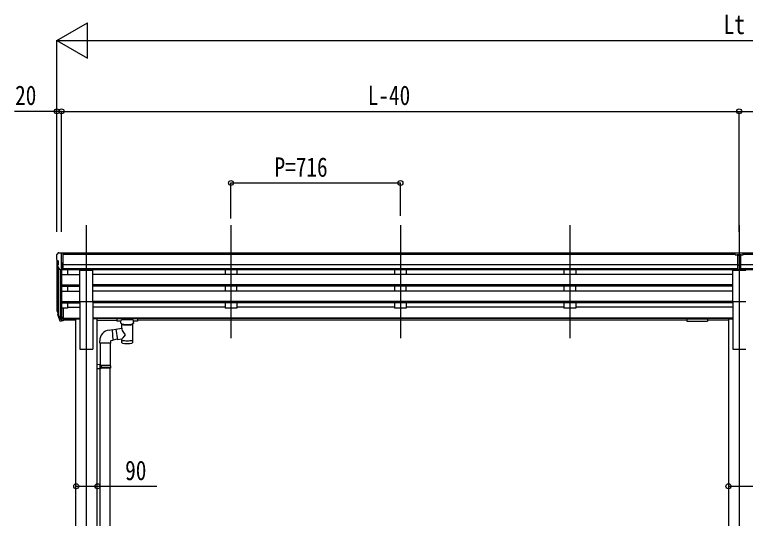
# Model space of a CAD drawing. Units: millimetres, scale not verified. Extents: x -10512 to 10512, y -7425 to 7425.
# Drawn here: x -4318 to -1230, y -2799 to -668 of the extents above; entities that cross this region are included whole.
import ezdxf
from ezdxf.enums import TextEntityAlignment as Align

# ---------------------------------------------------------------- set-up
doc = ezdxf.new("R2010")
doc.units = ezdxf.units.MM
doc.header["$LTSCALE"] = 30
for name, color, linetype in [('0-3_YKK_12', 2, 'Continuous'), ('0-4_YKK_13', 4, 'Continuous'), ('0-5_YKK_A1', 4, 'Continuous'), ('0-6_YKK_D', 6, 'Continuous')]:
    doc.layers.add(name, color=color, linetype=linetype)
doc.styles.add('ＭＳ ゴシック', font='')
doc.styles.get('ＭＳ ゴシック').set_extended_font_data('MS Gothic')

msp = doc.modelspace()

# ---------------------------------------------------------------- linework, layer by layer
at = {"layer": '0-3_YKK_12'}
for p, q in [((-4015.92, -1559.38), (-4015.92, -4733.79)), ((-3403.92, -1559.38), (-3403.92, -2036.9)), ((-2687.92, -1559.38), (-2687.92, -2036.9)), ((-1971.92, -1559.38), (-1971.92, -2036.9)), ((-1255.92, -1559.38), (-1255.92, -4733.79))]:
    msp.add_line(p, q, dxfattribs=at)
at = {"layer": '0-4_YKK_13'}
for p, q in [((-4141.92, -1685.14), (-4141.92, -1685.77)), ((-4135.01, -1676.34), (-4139.08, -1682.15)), ((-4131.92, -1675.77), (-4134.25, -1675.91)), ((-4131.92, -1675.77), (-4113.42, -1675.77)), ((-4119.92, -1748.76), (-4119.92, -1675.77)), ((-4113.42, -1675.77), (-4103.42, -1675.86)), ((-4113.42, -1747.76), (-4113.42, -1675.77)), ((-4103.42, -1677.37), (-4103.42, -1675.86)), ((-1272.42, -1683.81), (-1272.42, -1675.96)), ((-1272.42, -1683.81), (-1262.42, -1683.81)), ((-1255.92, -1684.62), (-1262.42, -1684.22)), ((-1262.42, -1685.81), (-1249.42, -1685.81)), ((-1249.42, -1684.28), (-1255.92, -1684.6)), ((-1249.42, -1747.43), (-1249.42, -1682.16)), ((-4139.39, -1706.95), (-4134.07, -1710.02)), ((-4133.92, -1710.28), (-4133.92, -1726.56)), ((-1262.42, -1727.33), (-1255.92, -1727.49)), ((-1255.92, -1727.49), (-1249.42, -1727.33)), ((-4127.54, -1746.94), (-4136.55, -1731.35)), ((-4119.92, -1748.76), (-4125.13, -1748.44)), ((-4113.42, -1747.76), (-4119.92, -1747.76)), ((-4043.42, -1881.22), (-4043.42, -1749.42)), ((-4043.42, -1749.42), (-3988.42, -1749.42)), ((-3988.42, -1881.22), (-3988.42, -1749.42)), ((-1283.42, -1881.22), (-1283.42, -1749.42)), ((-1283.42, -1749.42), (-1228.42, -1749.42)), ((-1262.42, -1746.37), (-1255.92, -1746.77)), ((-1255.92, -1746.77), (-1249.42, -1746.37)), ((-4043.42, -1881.22), (-3988.42, -1881.22)), ((-1283.42, -1881.22), (-1228.42, -1881.22)), ((-4119.92, -1909.49), (-4119.92, -1964.27)), ((-4113.42, -1909.49), (-4119.92, -1909.49)), ((-4113.42, -1909.49), (-4113.42, -1963.53)), ((-4138.83, -1923.68), (-4134.95, -1931.63)), ((-4138.22, -1922.31), (-4134.95, -1929.37)), ((-4136.51, -1934.96), (-4136.17, -1939.36)), ((-4136.17, -1939.36), (-4127.36, -1962.91)), ((-4135.56, -1938.8), (-4127.36, -1954.98)), ((-4126.35, -1953.85), (-4134.11, -1938.44)), ((-4119.92, -1954.53), (-4125.05, -1954.53)), ((-4119.92, -1956.33), (-4124.77, -1956.33)), ((-4119.92, -1964.27), (-4124.77, -1964.27)), ((-4113.42, -1949.63), (-4119.92, -1949.63)), ((-4113.42, -1954.51), (-4119.92, -1954.51)), ((-4113.42, -1963.53), (-4119.92, -1963.53)), ((-3885.92, -1954.07), (-3885.92, -1964.83)), ((-3800.92, -1953.41), (-3883.92, -1953.41)), ((-3800.92, -1955.59), (-3883.92, -1955.59)), ((-3869.42, -1965.5), (-3883.92, -1965.5)), ((-3869.42, -1972.31), (-3869.42, -1962.03)), ((-3815.42, -1972.31), (-3815.42, -1962.03)), ((-3800.92, -1965.5), (-3815.42, -1965.5)), ((-3798.92, -1954.07), (-3798.92, -1964.83)), ((-3798.92, -1954.27), (-3798.92, -1955.81)), ((-1476.92, -1954.07), (-1476.92, -1964.83)), ((-1476.92, -1954.27), (-1476.92, -1955.81)), ((-1474.92, -1953.41), (-1391.92, -1953.41)), ((-1474.92, -1955.59), (-1391.92, -1955.59)), ((-1474.92, -1965.5), (-1391.92, -1965.5)), ((-1389.92, -1954.07), (-1389.92, -1964.83)), ((-3919.28, -2002.31), (-3906.77, -2000.75)), ((-3890.25, -2000.16), (-3906.6, -2002.7)), ((-3890.54, -1998.29), (-3865.32, -1994.37)), ((-3890.54, -1998.29), (-3883.52, -2043.55)), ((-3865.32, -1994.38), (-3865.32, -1976.79)), ((-3819.52, -1976.81), (-3819.5, -2057.1)), ((-3958.68, -2058.32), (-3958.68, -2047.41)), ((-3912.68, -2058.32), (-3958.68, -2058.32)), ((-3956.72, -2058.32), (-3956.72, -2149.16)), ((-3914.72, -2058.32), (-3914.72, -2151.72)), ((-3883.81, -2041.67), (-3902.93, -2044.63)), ((-3865.32, -2040.72), (-3883.52, -2043.55)), ((-3865.34, -2057.1), (-3865.32, -2040.47)), ((-3954.72, -2149.22), (-3970.72, -2148.75)), ((-3970.72, -2148.75), (-3970.72, -2166.69)), ((-3954.72, -2151.22), (-3956.72, -2151.22)), ((-3913.72, -2151.72), (-3956.72, -2151.72)), ((-3912.72, -2153.72), (-3956.72, -2153.72)), ((-3912.72, -2161.72), (-3956.72, -2161.72)), ((-3954.72, -2151.22), (-3954.72, -2149.22)), ((-3952.24, -2153.72), (-3951.81, -2151.72)), ((-3912.72, -2153.72), (-3913.72, -2151.72)), ((-3912.72, -2161.72), (-3913.72, -2163.72)), ((-3912.72, -2153.72), (-3912.72, -2161.72)), ((-3954.72, -2166.22), (-3970.72, -2166.69)), ((-3913.72, -2163.72), (-3956.72, -2163.72)), ((-3956.72, -3008.41), (-3956.72, -2166.27)), ((-3954.72, -2166.22), (-3954.72, -2164.22)), ((-3914.72, -3010.97), (-3914.72, -2163.72))]:
    msp.add_line(p, q, dxfattribs=at)
for points in [[(-1272.42, -1675.96), (-1254.42, -1675.81), (-1239.42, -1675.94)], [(-1249.42, -1747.43), (-1255.92, -1747.83), (-1262.42, -1747.43), (-1262.42, -1682.09)], [(-1249.42, -1683.76), (-1239.42, -1683.67), (-1239.42, -1675.94)], [(-1249.42, -1728.43), (-1252.68, -1728.51), (-1255.92, -1728.59), (-1259.16, -1728.51), (-1262.42, -1728.43)], [(-3883.92, -1953.41), (-3884.27, -1953.41), (-3884.8, -1953.44), (-3885.25, -1953.49), (-3885.56, -1953.57), (-3885.72, -1953.67), (-3885.84, -1953.81), (-3885.91, -1953.99), (-3885.92, -1954.07)], [(-3883.92, -1965.5), (-3884.27, -1965.49), (-3884.8, -1965.47), (-3885.25, -1965.42), (-3885.56, -1965.34), (-3885.72, -1965.24), (-3885.84, -1965.1), (-3885.91, -1964.92), (-3885.92, -1964.83)], [(-3865.32, -1976.79), (-3865.55, -1976.7), (-3866.91, -1975.97), (-3868.02, -1975.12), (-3868.78, -1974.25), (-3869.24, -1973.35), (-3869.41, -1972.47)], [(-3815.46, -1972.25), (-3815.43, -1972.6), (-3815.68, -1973.56), (-3816.2, -1974.45), (-3817.01, -1975.28), (-3818.12, -1976.08), (-3819.52, -1976.81)], [(-3798.92, -1954.07), (-3798.96, -1953.88), (-3799.04, -1953.74), (-3799.14, -1953.65), (-3799.24, -1953.59), (-3799.36, -1953.54), (-3799.65, -1953.48), (-3800.14, -1953.43), (-3800.69, -1953.41), (-3800.92, -1953.41)], [(-3798.92, -1964.83), (-3798.96, -1965.03), (-3799.04, -1965.17), (-3799.14, -1965.26), (-3799.24, -1965.32), (-3799.36, -1965.37), (-3799.65, -1965.43), (-3800.14, -1965.48), (-3800.69, -1965.5), (-3800.92, -1965.5)], [(-1476.92, -1954.07), (-1476.88, -1953.88), (-1476.8, -1953.74), (-1476.7, -1953.65), (-1476.6, -1953.59), (-1476.48, -1953.54), (-1476.19, -1953.48), (-1475.7, -1953.43), (-1475.15, -1953.41), (-1474.92, -1953.41)], [(-1476.92, -1964.83), (-1476.88, -1965.03), (-1476.8, -1965.17), (-1476.7, -1965.26), (-1476.6, -1965.32), (-1476.48, -1965.37), (-1476.19, -1965.43), (-1475.7, -1965.48), (-1475.15, -1965.5), (-1474.92, -1965.5)], [(-1391.92, -1953.41), (-1391.57, -1953.41), (-1391.04, -1953.44), (-1390.59, -1953.49), (-1390.28, -1953.57), (-1390.11, -1953.67), (-1389.99, -1953.81), (-1389.93, -1953.99), (-1389.92, -1954.07)], [(-1391.92, -1965.5), (-1391.57, -1965.49), (-1391.04, -1965.47), (-1390.59, -1965.42), (-1390.28, -1965.34), (-1390.11, -1965.24), (-1389.99, -1965.1), (-1389.93, -1964.92), (-1389.92, -1964.83)], [(-3906.77, -2000.75), (-3902.76, -2046.58), (-3912.68, -2048.32), (-3912.68, -2058.32)], [(-3954.72, -2164.22), (-3956.72, -2164.22), (-3956.72, -2151.22)], [(-3952.24, -2153.72), (-3952.24, -2161.72), (-3951.81, -2163.72)]]:
    msp.add_lwpolyline(points, dxfattribs=at)
for centre, radius, start, end in [((-4138.92, -1685.14), 3, 93, 180), ((-3939.92, -1685.77), 202, 180, 184.94904), ((-4134.19, -1676.91), 1, 93.5, 145), ((-4135.01, -1702.58), 6.18, 185.7035, 224.99897), ((-4133.95, -1729.85), 3, 94.7167, 210), ((-4134.22, -1726.56), 0.3, 274.7167, 0), ((-4134.22, -1710.28), 0.3, 0, 60), ((-4124.95, -1745.44), 3, 210, 266.5), ((-4110.74, -1914.57), 29.53, 186.50806, 197.98144), ((-4109.33, -1912.81), 30.41, 187.1552, 198.19734), ((-3912.77, -2047.76), 45.91, 98.14944, 179.55845)]:
    msp.add_arc(centre, radius, start, end, dxfattribs=at)
for centre, major_axis, ratio, start_param, end_param in [((-1231.35, -1686.11), (24.57, -1.51), 0.121868, 3.1422238, 3.1491027), ((-4051.27, -1915), (-89.06, 1.43), 0.57596, 6.1962358, 6.3678173), ((-4052.06, -1908.32), (87.93, 4.42), 0.541684, 3.0659337, 3.2228513), ((-4135.21, -1934.96), (1.3, 0), 0.90356, 1.3700892, 3.347195), ((-4049.29, -1918.77), (-89.07, 0), 0.90356, 0.2056023, 0.2515348), ((-4050, -1914.9), (-88.05, 0), 0.90356, 0.2662965, 0.3003836), ((-4124.77, -1953.62), (-3, 0), 0.90356, 0.5235988, 1.5707963), ((-4124.77, -1961.56), (3, 0), 0.90356, 3.6651914, 4.712389), ((-4125.05, -1953.17), (-1.5, 0), 0.90356, 0.5235988, 1.5707963), ((-3883.92, -1955.81), (-2, 0), 0.109601, 4.712389, 6.2831853), ((-3842.42, -1962.03), (-27, 0), 0.122176, 3.1415927, 6.2831853), ((-3853.42, -1972.31), (-16, 0), 0.361356, 0, 0.0194874), ((-3800.92, -1955.81), (-2, 0), 0.109601, 3.1415927, 4.712389), ((-1474.92, -1955.81), (2, 0), 0.109601, 1.5707963, 3.1415927), ((-1391.92, -1955.81), (2, 0), 0.109601, 0, 1.5707963), ((-3842.42, -2020.92), (22.81, -26.62), 0.234429, 3.1563334, 4.5976381), ((-3842.41, -1977.26), (-22.92, 0.42), 0.07247, 0.0008089, 1.5716053), ((-3842.41, -1978.88), (-22.92, 0.42), 0.07247, 0.0008089, 1.5716053), ((-3842.43, -1977.26), (22.91, 0.42), 0.072511, 4.711586, 6.2823824), ((-3842.43, -1978.88), (22.91, 0.42), 0.072511, 4.711586, 6.2823824), ((-3844.97, -2018.27), (-20.32, -22.25), 0.045535, 4.9756507, 6.2441899), ((-3842.42, -2057.1), (-22.92, 0), 0.101955, 6.2829723, 9.4248207), ((-3842.42, -2044.66), (-22.91, 0), 0.122865, 6.2831853, 9.424778)]:
    msp.add_ellipse(centre, major_axis=major_axis, ratio=ratio, start_param=start_param, end_param=end_param, dxfattribs=at)
at = {"layer": '0-5_YKK_A1'}
for p, q in [((-1272.42, -1677.37), (-4113.42, -1677.37)), ((-1272.42, -1682.59), (-4113.42, -1682.59)), ((-1249.42, -1682.59), (-1249.42, -1682.59)), ((1601.58, -1677.37), (-1239.42, -1677.37)), ((1601.58, -1682.59), (-1239.42, -1682.59)), ((-4139.92, -1706.35), (-4139.92, -1909.13)), ((-4119.92, -1716.87), (-4119.92, -1909.49)), ((-1262.42, -1726.12), (-4113.42, -1726.12)), ((1601.58, -1726.12), (-1249.42, -1726.12)), ((-4134.95, -1734.12), (-4134.95, -1935.84)), ((-4125.92, -1748.28), (-4125.93, -1954.27)), ((-1262.42, -1743.97), (-4113.42, -1743.97)), ((-1262.42, -1747.22), (-4113.42, -1747.22)), ((-4094.92, -1747.22), (-4094.92, -1767.8)), ((-3428.92, -1747.32), (-3428.92, -1767.7)), ((-3378.92, -1747.32), (-3378.92, -1767.7)), ((-2712.92, -1747.32), (-2712.92, -1767.7)), ((-2662.92, -1747.32), (-2662.92, -1767.7)), ((-1996.92, -1747.32), (-1996.92, -1769.19)), ((-1946.92, -1747.32), (-1946.92, -1769.19)), ((1601.58, -1743.97), (-1249.42, -1743.97)), ((1601.58, -1747.22), (-1249.42, -1747.22)), ((-4119.92, -1767.8), (-4043.42, -1767.8)), ((-1283.42, -1767.8), (-3988.42, -1767.8)), ((-3378.92, -1767.7), (-3428.92, -1767.7)), ((-2662.92, -1767.7), (-2712.92, -1767.7)), ((-1946.92, -1767.7), (-1996.92, -1767.7)), ((-4119.92, -1811.16), (-4043.42, -1811.16)), ((-4119.92, -1812.66), (-4043.42, -1812.66)), ((-4119.92, -1816.98), (-4043.42, -1816.98)), ((-4094.92, -1816.98), (-4094.92, -1837.91)), ((-1283.42, -1811.16), (-3988.42, -1811.16)), ((-1283.42, -1812.66), (-3988.42, -1812.66)), ((-1283.42, -1816.98), (-3988.42, -1816.98)), ((-3428.92, -1816.98), (-3428.92, -1837.81)), ((-3378.92, -1837.81), (-3378.92, -1816.98)), ((-2712.92, -1816.98), (-2712.92, -1837.81)), ((-2662.92, -1837.81), (-2662.92, -1816.98)), ((-1996.92, -1816.98), (-1996.92, -1837.81)), ((-1946.92, -1837.81), (-1946.92, -1816.98)), ((-4119.92, -1837.91), (-4043.42, -1837.91)), ((-1283.42, -1837.81), (-3988.42, -1837.81)), ((-3378.92, -1837.81), (-3428.92, -1837.81)), ((-2662.92, -1837.81), (-2712.92, -1837.81)), ((-1946.92, -1837.81), (-1996.92, -1837.81)), ((-4119.92, -1881.27), (-4043.42, -1881.27)), ((-4119.92, -1882.76), (-4043.42, -1882.76)), ((-4043.42, -1881.22), (-4043.42, -2083.79)), ((-3988.42, -1881.22), (-3988.42, -2083.79)), ((-1283.42, -1881.27), (-3988.42, -1881.27)), ((-1283.42, -1882.76), (-3988.42, -1882.76)), ((-1283.42, -1881.22), (-1283.42, -2083.79)), ((-4119.92, -1887.08), (-4043.42, -1887.08)), ((-4094.92, -1910.13), (-4113.42, -1910.13)), ((-4094.92, -1887.08), (-4094.92, -1910.13)), ((-4094.92, -1905.18), (-4043.42, -1905.18)), ((-1283.42, -1887.08), (-3988.42, -1887.08)), ((-3428.92, -1905.18), (-3988.42, -1905.18)), ((-3428.92, -1887.08), (-3428.92, -1910.13)), ((-3378.92, -1910.13), (-3428.92, -1910.13)), ((-3378.92, -1887.08), (-3378.92, -1910.13)), ((-2712.92, -1905.18), (-3378.92, -1905.18)), ((-2712.92, -1887.08), (-2712.92, -1910.13)), ((-2662.92, -1910.13), (-2712.92, -1910.13)), ((-2662.92, -1887.08), (-2662.92, -1910.13)), ((-1996.92, -1905.18), (-2662.92, -1905.18)), ((-1996.92, -1887.08), (-1996.92, -1910.13)), ((-1946.92, -1910.13), (-1996.92, -1910.13)), ((-1946.92, -1887.08), (-1946.92, -1910.13)), ((-1283.42, -1905.18), (-1946.92, -1905.18)), ((-4113.42, -1952.2), (-4043.42, -1952.2)), ((-4113.42, -1953.59), (-4043.42, -1953.59)), ((-4061.12, -1961.28), (-4113.42, -1961.28)), ((-4061.12, -1954.79), (-4061.12, -3858.79)), ((-4061.12, -1954.79), (-4043.42, -1954.79)), ((-1283.42, -1952.2), (-3988.42, -1952.2)), ((-1283.42, -1953.59), (-3988.42, -1953.59)), ((-3970.72, -1954.79), (-3988.42, -1954.79)), ((-3970.72, -1954.79), (-3970.72, -3858.79)), ((-3970.72, -1961.28), (-3885.92, -1961.28)), ((-1476.92, -1961.28), (-3798.92, -1961.28)), ((-1301.12, -1961.28), (-1389.92, -1961.28)), ((-1301.12, -1954.79), (-1301.12, -3858.79)), ((-1301.12, -1954.79), (-1283.42, -1954.79)), ((-4043.42, -2083.79), (-3988.42, -2083.79)), ((-1283.42, -2083.79), (-1228.42, -2083.79))]:
    msp.add_line(p, q, dxfattribs=at)
at = {"layer": '0-6_YKK_D'}
for p, q in [((-4139.92, -777.37), (-4010.02, -702.37)), ((-4010.02, -852.37), (-4010.02, -702.37)), ((-4139.92, -1586.95), (-4139.92, -776.37)), ((-4139.92, -777.37), (-4010.02, -852.37)), ((-4139.92, -777.37), (-3880.11, -777.37)), ((-3989.92, -777.37), (1478.08, -777.37)), ((-4139.92, -1585.95), (-4139.92, -1076.37)), ((-4119.92, -1586.95), (-4119.92, -1076.37)), ((-4119.92, -1586.95), (-4119.92, -1076.37)), ((-4119.92, -1077.37), (-1255.92, -1077.37)), ((-1255.92, -1586.95), (-1255.92, -1076.37)), ((-1255.92, -1586.95), (-1255.92, -1076.37)), ((-1255.92, -1077.37), (1608.08, -1077.37)), ((-3403.92, -1530.5), (-3403.92, -1379.39)), ((-3403.92, -1380.39), (-2687.92, -1380.39)), ((-2687.92, -1519.36), (-2687.92, -1379.39)), ((-1301.12, -2641.68), (-1301.12, -2664.34))]:
    msp.add_line(p, q, dxfattribs=at)
for points in [[(-4119.92, -1077.37), (-4139.92, -1077.37), (-4318.42, -1077.37)], [(-4058.12, -2663.34), (-3967.72, -2663.34), (-3717.92, -2663.34)], [(-1301.12, -2663.34), (-1210.72, -2663.34), (-962.17, -2663.34)]]:
    msp.add_lwpolyline(points, dxfattribs=at)
for centre in [(-4139.92, -1077.37), (-4119.92, -1077.37), (-4119.92, -1077.37), (-1255.92, -1077.37), (-1255.92, -1077.37), (-3403.92, -1380.39), (-2687.92, -1380.39), (-4058.12, -2663.34), (-3967.72, -2663.34), (-1301.12, -2663.34)]:
    msp.add_circle(centre, 10.62, dxfattribs=at)

# ---------------------------------------------------------------- texts
at = {"layer": '0-6_YKK_D', "style": 'ＭＳ ゴシック', "width": 0.8}
for s, p in [('Lt', (-1321.92, -775.37)), ('20', (-4316.42, -1075.37)), ('L-40', (-2825.92, -1075.37)), ('P=716', (-3219.92, -1379.09)), ('90', (-3851.22, -2662.04))]:
    msp.add_text(s, height=82.48, dxfattribs=at).set_placement(p, align=Align.BOTTOM_LEFT)

doc.saveas('drawing.dxf')
